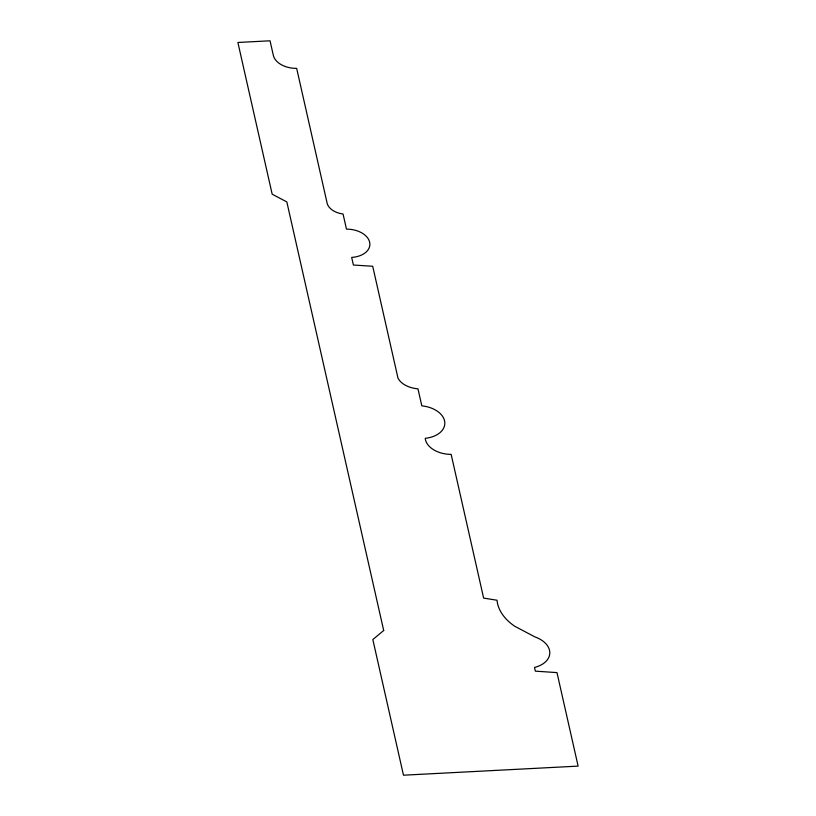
<?xml version="1.0" encoding="UTF-8"?>
<svg xmlns="http://www.w3.org/2000/svg" width="816" height="816" viewBox="0 0 816 816"><rect width="100%" height="100%" fill="white"/><g stroke="black" fill="none" stroke-linecap="round" stroke-linejoin="round"><path stroke-width="1.22" d="M383.693 630.503L372.83 639.55L403.481 775.2L578.116 766.112L556.981 672.608L535.347 671.15L534.511 667.437A25.847 16.759 4.4 0 0 549.8 652.994A25.847 16.759 4.4 0 0 535.072 636.98L514.814 626.3A59.14 38.332 4.4 0 1 497.026 600.239L483.633 598.097L451.156 454.39A24.419 15.83 4.4 0 1 425.248 438.314A25.255 16.371 4.4 0 0 444.771 422.066A25.255 16.371 4.4 0 0 421.811 405.838L417.965 388.814A22.205 14.392 4.4 0 1 397.984 378.124L372.708 266.261L353.399 265.027L351.676 257.407A21.777 14.117 4.4 0 0 369.73 242.566A21.777 14.117 4.4 0 0 346.474 229.133L343.057 214.006A18.584 12.046 4.4 0 1 327.073 202.939L296.667 68.371A21.685 14.056 4.4 0 1 273.289 55.151L270.045 40.8L237.884 42.473L272.177 194.198L286.834 201.919L383.693 630.503"/></g></svg>
